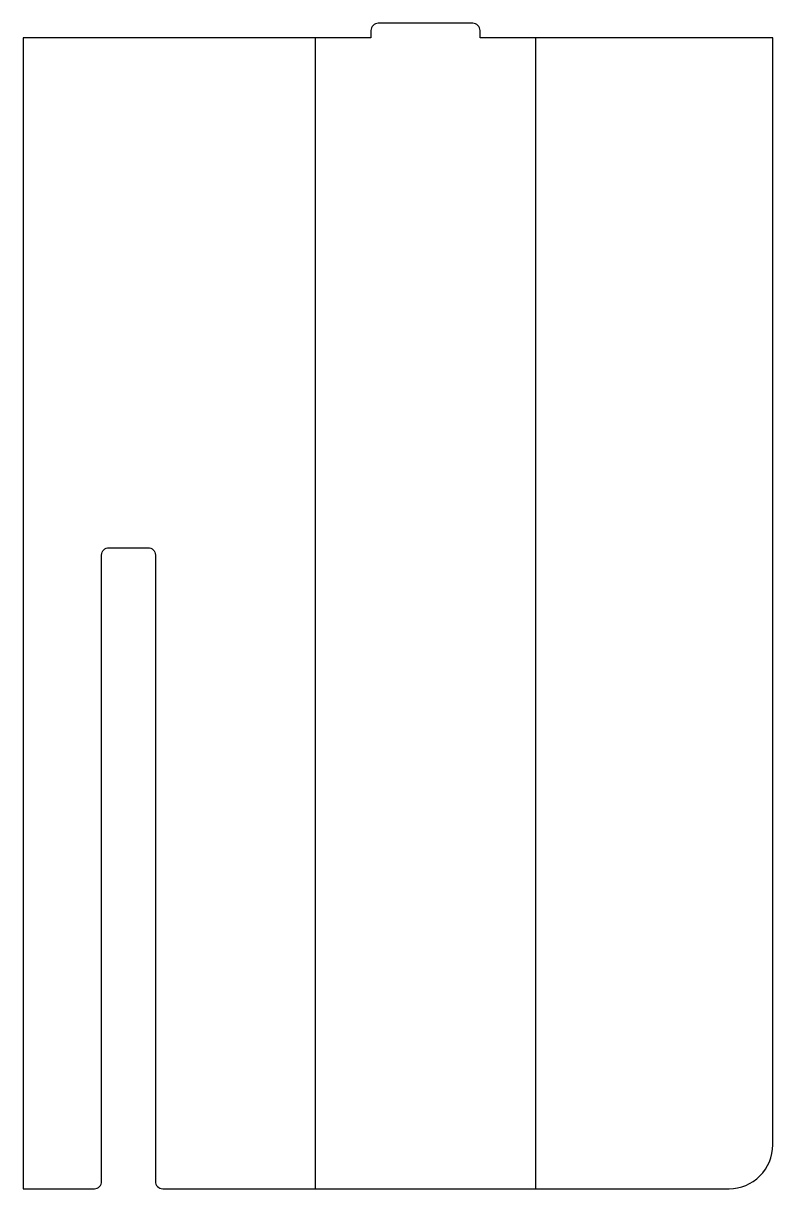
# Model space of a CAD drawing. Extents: x -24 to 79, y -158 to 2.
import ezdxf

# ---------------------------------------------------------------- set-up
doc = ezdxf.new("R2010")
doc.units = 0

msp = doc.modelspace()

# ---------------------------------------------------------------- linework, layer by layer
at = {"layer": '1'}
msp.add_lwpolyline([(79.45, 0), (39.23, 0), (39.23, 1, 0.414214), (38.23, 2), (25.23, 2, 0.414214), (24.23, 1), (24.23, 0), (-23.54, 0), (-23.54, -158), (-13.77, -158, 0.414214), (-12.77, -157), (-12.77, -71, -0.414214), (-11.77, -70), (-6.38, -70, -0.414214), (-5.38, -71), (-5.38, -157, 0.414214), (-4.38, -158), (73.45, -158, 0.414214), (79.45, -152)], format="xyb", close=True, dxfattribs=at)
at = {"layer": '2'}
for p, q in [((16.63, -158), (16.63, 0)), ((46.84, 0), (46.84, -158))]:
    msp.add_line(p, q, dxfattribs=at)

doc.saveas('drawing.dxf')
